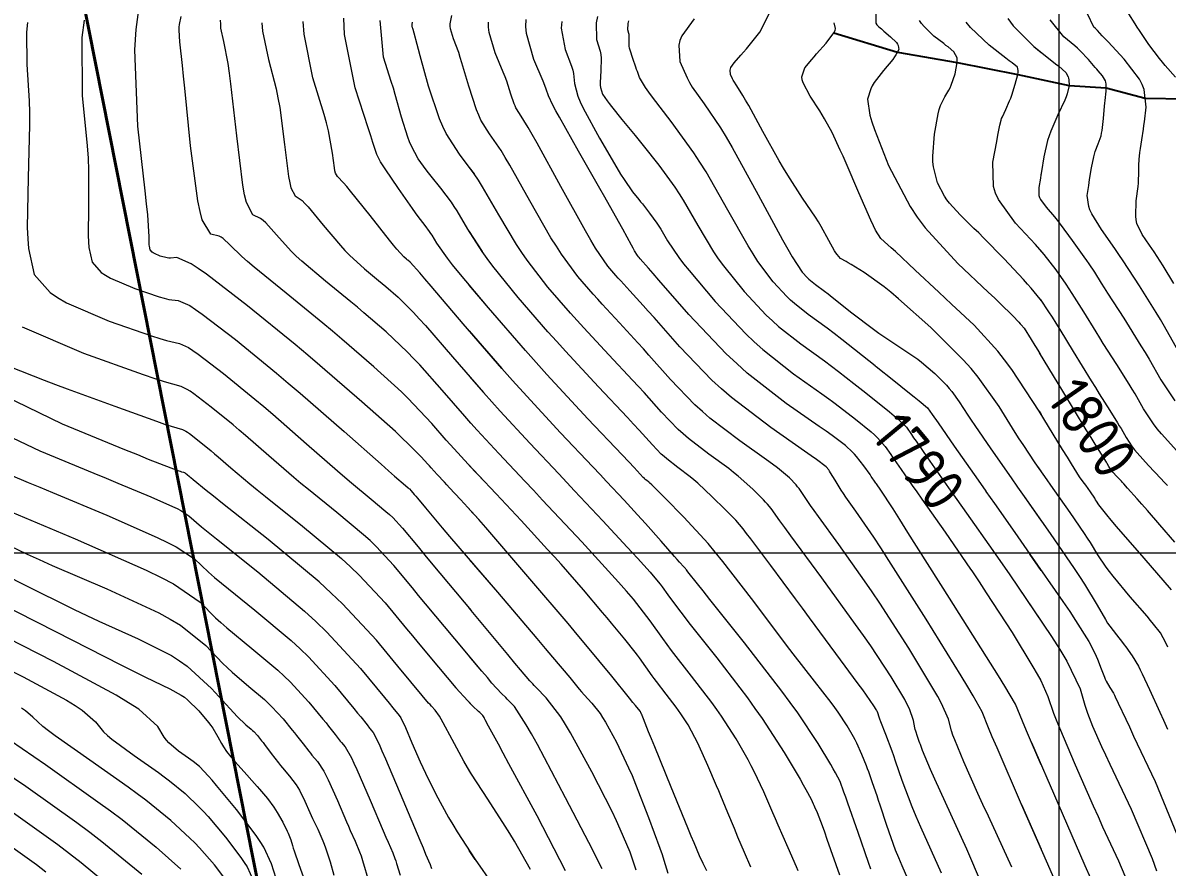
# Model space of a CAD drawing. Header units: millimetres. Extents: x 837475 to 838477, y 1189012 to 1191015.
# Drawn here: x 837785.9 to 837885.9, y 1189786.4 to 1189860.2 of the extents above; entities that cross this region are included whole.
import ezdxf

# ---------------------------------------------------------------- set-up
doc = ezdxf.new("R2010")
doc.units = ezdxf.units.MM
doc.header["$LTSCALE"] = 0.3
doc.layers.add('COORD', color=253, linetype='Continuous', lineweight=20)
doc.layers.add('CORREDORVIA', color=94, linetype='Continuous', lineweight=40)
for name, color, linetype, lineweight, true_color in [('COTAS 10', 7, 'Continuous', 9, 0x6e3e2d), ('COTAS INT', 7, 'Continuous', 5, 0x9fa19f), ('Escorrentias', 7, 'Continuous', 25, 0x00a8ad)]:
    doc.layers.add(name, color=color, linetype=linetype, lineweight=lineweight, true_color=true_color)
doc.styles.get("Standard").update_dxf_attribs({"font": 'isocp2.shx', "bigfont": '@extfont2.shx'})

msp = doc.modelspace()

# ---------------------------------------------------------------- linework, layer by layer
at = {"layer": 'COORD'}
for p, q in [((837876.51, 1189013.87), (837876.51, 1191013.87)), ((837476.51, 1189813.87), (838476.51, 1189813.87))]:
    msp.add_line(p, q, dxfattribs=at)
at = {"layer": 'CORREDORVIA'}
msp.add_lwpolyline([(838157.03, 1190996.19), (838237.17, 1190821.34), (838237, 1190602.88), (838240.03, 1190437.2), (838223.54, 1190366.27), (838184.2, 1189898.28), (837734.3, 1190149.15), (837849.08, 1189569.7), (837751.16, 1189231.38), (837593.19, 1189234.4), (837695.48, 1189679.23), (837660.57, 1189835.36), (837597.74, 1190012.46), (837490.67, 1190492.6), (837964.3, 1190234.41), (838010.16, 1190346.41), (837974.61, 1190516.88), (837969.42, 1190653.33), (837963.57, 1190795.98), (837910.68, 1191000.96)], close=True, dxfattribs=at)
at = {"layer": 'COTAS 10'}
for points in [[(837860.46, 1189861.83), (837860.48, 1189860.2), (837860.56, 1189860.06), (837860.58, 1189860.02), (837860.61, 1189859.99), (837860.72, 1189859.88), (837860.96, 1189859.69), (837861.06, 1189859.6), (837861.18, 1189859.5), (837861.74, 1189859.01), (837862.27, 1189858.49), (837862.36, 1189858.36), (837862.43, 1189858.24), (837862.49, 1189857.89), (837862.23, 1189857.43), (837862.1, 1189857.24), (837861.94, 1189857.03), (837861.13, 1189856.06), (837860.33, 1189854.99), (837860.16, 1189854.71), (837860.02, 1189854.45), (837859.73, 1189853.56), (837859.94, 1189852.16), (837860.12, 1189851.57), (837860.34, 1189850.9), (837861.58, 1189847.74), (837863.46, 1189844.15), (837864.09, 1189843.22), (837864.77, 1189842.3), (837867.63, 1189839.18), (837870.3, 1189836.68), (837870.87, 1189836.14), (837871.35, 1189835.68), (837872.46, 1189834.59), (837872.98, 1189834.04), (837873.1, 1189833.91), (837873.19, 1189833.8), (837873.44, 1189833.51), (837874.05, 1189832.54), (837874.38, 1189832), (837874.43, 1189831.91), (837874.78, 1189831.35), (837874.92, 1189831.11)], [(837853.69, 1189786.08), (837853.54, 1189786.42), (837852.8, 1189788.09), (837851.92, 1189790.07), (837851.69, 1189790.6), (837851.46, 1189791.13), (837850.66, 1189792.96), (837849.83, 1189794.76), (837849.57, 1189795.26), (837849.3, 1189795.77), (837848.25, 1189797.62), (837846.97, 1189799.59), (837846.56, 1189800.18), (837846.12, 1189800.78), (837844.35, 1189803.1), (837842.61, 1189805.32), (837842.21, 1189805.86), (837841.83, 1189806.37), (837840.73, 1189807.94), (837839.27, 1189809.82), (837838.67, 1189810.53), (837837.97, 1189811.32), (837834.75, 1189814.83), (837831.33, 1189818.48), (837830.52, 1189819.35), (837829.76, 1189820.15), (837827.5, 1189822.55), (837825.6, 1189824.61), (837825.06, 1189825.21), (837824.52, 1189825.82), (837822.55, 1189828.1), (837820.58, 1189830.31), (837820.05, 1189830.87), (837819.52, 1189831.41), (837817.64, 1189833.19), (837815.7, 1189834.87), (837815.13, 1189835.35), (837814.55, 1189835.83), (837812.33, 1189837.64), (837810.26, 1189839.38), (837809.78, 1189839.83), (837809.34, 1189840.26), (837808.06, 1189841.68), (837807.12, 1189842.74), (837806.89, 1189842.95), (837806.67, 1189843.12), (837806, 1189843.42), (837805.43, 1189844.52), (837805.27, 1189845.19), (837805.12, 1189846.02), (837804.58, 1189850.34), (837804.08, 1189854.88), (837803.95, 1189855.83), (837803.83, 1189856.67), (837803.44, 1189858.6), (837803.2, 1189859.76), (837803.18, 1189860.1), (837803.17, 1189860.46)], [(837870.91, 1189782.17), (837868.43, 1189787.96), (837866.08, 1189793.07), (837865.62, 1189794.09), (837865.24, 1189794.94), (837864.54, 1189796.59), (837864.37, 1189797.1), (837864.32, 1189797.24), (837864.27, 1189797.37), (837864.11, 1189797.8), (837863.96, 1189798.27), (837863.92, 1189798.42), (837863.89, 1189798.57), (837863.77, 1189799.22), (837863.41, 1189800.23), (837863.22, 1189800.62), (837862.99, 1189801.06), (837861.82, 1189803.02), (837860.02, 1189805.74), (837859.39, 1189806.64), (837858.7, 1189807.61), (837855.74, 1189811.69), (837853.03, 1189815.36), (837852.5, 1189816.08), (837852.07, 1189816.67), (837851.31, 1189817.74), (837850.99, 1189818.13), (837850.83, 1189818.3), (837850.64, 1189818.5), (837849.71, 1189819.43), (837848.44, 1189820.57), (837848.03, 1189820.9), (837847.6, 1189821.24), (837845.86, 1189822.51), (837844.08, 1189823.87), (837843.62, 1189824.27), (837843.18, 1189824.67), (837841.73, 1189826.17), (837840.2, 1189827.89), (837839.71, 1189828.42), (837839.2, 1189828.98), (837837.12, 1189831.2), (837834.94, 1189833.56), (837834.35, 1189834.2), (837833.78, 1189834.84), (837831.8, 1189837.12), (837829.98, 1189839.46), (837829.5, 1189840.14), (837829.04, 1189840.83), (837827.5, 1189843.42), (837826.08, 1189845.87), (837825.71, 1189846.46), (837825.34, 1189847.02), (837824.06, 1189848.73), (837822.9, 1189850.54), (837822.6, 1189851.16), (837822.31, 1189851.83), (837821.36, 1189854.69), (837820.63, 1189857.34), (837820.48, 1189857.89), (837820.35, 1189858.34), (837820.09, 1189859.31), (837820, 1189859.65), (837819.98, 1189859.73), (837819.96, 1189859.79), (837819.93, 1189859.92), (837819.92, 1189860.01), (837819.92, 1189860.05), (837819.92, 1189860.09), (837819.95, 1189860.28)], [(837836.12, 1189860.79), (837836, 1189860.21), (837836.04, 1189858.75), (837836.36, 1189857.74), (837836.41, 1189857.44), (837836.44, 1189857.14), (837836.42, 1189856.02), (837836.36, 1189855), (837836.37, 1189854.76), (837836.4, 1189854.56), (837836.57, 1189853.99), (837836.97, 1189853.39), (837837.15, 1189853.16), (837837.34, 1189852.91), (837838.26, 1189851.78), (837839.41, 1189850.37), (837839.76, 1189849.94), (837840.11, 1189849.5), (837841.48, 1189847.77), (837842.89, 1189845.84), (837843.26, 1189845.28), (837843.63, 1189844.7), (837844.9, 1189842.49), (837846.27, 1189840.21), (837846.69, 1189839.58), (837847.14, 1189838.96), (837848.95, 1189836.72), (837850.89, 1189834.66), (837851.43, 1189834.15), (837851.96, 1189833.66), (837853.91, 1189832.14), (837855.97, 1189830.66), (837856.58, 1189830.21), (837857.2, 1189829.73), (837858.55, 1189828.69), (837859.6, 1189827.87), (837861.66, 1189826.2), (837862.08, 1189825.85), (837862.43, 1189825.55), (837863.14, 1189824.85), (837863.59, 1189824.21), (837863.77, 1189823.94), (837863.99, 1189823.63), (837865, 1189822.18), (837866.83, 1189819.57), (837867.56, 1189818.53), (837868.39, 1189817.35), (837870.69, 1189814.07), (837872.18, 1189811.94), (837875.82, 1189806.57), (837876.55, 1189805.42), (837877.16, 1189804.41), (837878.33, 1189801.97), (837878.74, 1189800.55), (837878.85, 1189800.19), (837878.97, 1189799.85), (837879.42, 1189798.71), (837880.21, 1189796.95), (837880.55, 1189796.22), (837880.94, 1189795.38), (837882.79, 1189791.46), (837884.63, 1189787.15), (837885.02, 1189786.06)], [(837886.54, 1189837.43), (837885.6, 1189838.98), (837884.8, 1189840.2), (837884.59, 1189840.5), (837884.4, 1189840.79), (837883.75, 1189841.72), (837883.3, 1189842.68), (837883.24, 1189842.99), (837883.19, 1189843.31), (837883.24, 1189844.65), (837883.4, 1189845.91), (837883.43, 1189846.19), (837883.45, 1189846.43), (837883.47, 1189847.06), (837883.46, 1189847.51), (837883.46, 1189847.64), (837883.47, 1189847.77), (837883.5, 1189848.28), (837883.56, 1189848.87), (837883.58, 1189849.05), (837883.6, 1189849.24), (837883.72, 1189850), (837883.86, 1189850.93), (837883.9, 1189851.23), (837883.95, 1189851.55), (837884.12, 1189852.86), (837883.93, 1189854.38), (837883.75, 1189854.83), (837883.51, 1189855.29), (837882.17, 1189857.05), (837880.77, 1189858.55), (837880.5, 1189858.84), (837880.27, 1189859.09), (837879.85, 1189859.54), (837879.74, 1189859.66), (837879.71, 1189859.69), (837879.67, 1189859.73), (837879.53, 1189859.85), (837878.98, 1189861)], [(837824.92, 1189847.58), (837825.34, 1189847.02)], [(837836.54, 1189786.25), (837836.17, 1189786.98), (837835.71, 1189787.87), (837833.33, 1189792.45), (837830.87, 1189797.11), (837830.35, 1189798.06), (837829.9, 1189798.84), (837828.87, 1189800.43), (837828.35, 1189800.96), (837828.22, 1189801.09), (837828.1, 1189801.21), (837827.72, 1189801.57), (837826.9, 1189802.49), (837826.5, 1189802.96), (837826.02, 1189803.53), (837823.65, 1189806.35), (837821.1, 1189809.42), (837820.49, 1189810.14), (837819.94, 1189810.81), (837818.32, 1189812.76), (837816.76, 1189814.44), (837816.24, 1189814.94), (837815.68, 1189815.45), (837813.34, 1189817.4), (837810.86, 1189819.4), (837810.2, 1189819.94), (837809.57, 1189820.47), (837807.38, 1189822.36), (837805.34, 1189824.14), (837804.8, 1189824.6), (837804.26, 1189825.06), (837802.36, 1189826.6), (837800.83, 1189827.78), (837800.52, 1189828), (837800.26, 1189828.17), (837799.72, 1189828.42), (837798.28, 1189828.82), (837797.45, 1189829.1), (837796.43, 1189829.45), (837791.2, 1189831.31), (837785.84, 1189833.61)], [(837886.61, 1189814.82), (837885.29, 1189816.33), (837884.21, 1189817.58), (837883.72, 1189818.14), (837883.31, 1189818.6), (837882.48, 1189819.54), (837882.14, 1189819.92), (837882.04, 1189820.02), (837881.94, 1189820.13), (837881.55, 1189820.54), (837881.19, 1189820.94), (837881.11, 1189821.04), (837881.04, 1189821.13), (837880.85, 1189821.42), (837880.69, 1189821.7), (837880.63, 1189821.79), (837880.58, 1189821.89), (837880.34, 1189822.26), (837879.64, 1189823.39), (837879.29, 1189823.96), (837878.87, 1189824.64), (837876.81, 1189828.01), (837874.78, 1189831.35)], [(837824.92, 1189825.36), (837825.06, 1189825.21)], [(837784.35, 1189817.67), (837790.44, 1189815.11), (837796.67, 1189812.35), (837797.96, 1189811.72), (837799.05, 1189811.15), (837801.38, 1189809.56), (837802.73, 1189808.2), (837803.2, 1189807.78), (837803.71, 1189807.33), (837805.91, 1189805.52), (837808.18, 1189803.62), (837808.73, 1189803.1), (837809.26, 1189802.6), (837810.9, 1189800.82), (837812.12, 1189799.32), (837812.39, 1189799), (837812.62, 1189798.71), (837813.19, 1189797.99), (837813.54, 1189797.53), (837813.63, 1189797.41), (837813.73, 1189797.3), (837814.07, 1189796.9), (837814.61, 1189795.95), (837814.83, 1189795.49), (837815.08, 1189794.94), (837816.25, 1189792.24), (837817.38, 1189789.56), (837817.61, 1189789.01), (837817.81, 1189788.56), (837818.22, 1189787.64), (837818.42, 1189787.13), (837818.49, 1189786.93), (837818.56, 1189786.71), (837818.87, 1189785.69)], [(837872.18, 1189811.94), (837874.92, 1189807.9)], [(837781.28, 1189805.37), (837785.91, 1189803.02), (837789.7, 1189800.98), (837790.45, 1189800.53), (837791.07, 1189800.13), (837792.22, 1189799.1), (837792.93, 1189798.21), (837793.27, 1189797.91), (837793.67, 1189797.57), (837795.62, 1189796.14), (837797.73, 1189794.66), (837798.23, 1189794.29), (837798.69, 1189793.94), (837800.07, 1189792.82), (837801.3, 1189791.64), (837801.68, 1189791.24), (837802.07, 1189790.81), (837803.6, 1189789.01), (837804.95, 1189787.22), (837805.23, 1189786.8), (837805.48, 1189786.41), (837806.01, 1189785.26)], [(837826.02, 1189803.53), (837824.92, 1189804.83)], [(837784.01, 1189788.81), (837787.07, 1189786.62), (837787.88, 1189785.99)]]:
    msp.add_lwpolyline(points, dxfattribs=at)
at = {"layer": 'COTAS INT'}
for points in [[(837845.69, 1189786.08), (837845.51, 1189786.42), (837845.37, 1189786.72), (837845.05, 1189787.39), (837844.58, 1189788.52), (837844.33, 1189789.11), (837844.04, 1189789.82), (837842.58, 1189793.37), (837841.13, 1189796.92), (837840.84, 1189797.62), (837840.6, 1189798.21), (837840.14, 1189799.35), (837840.03, 1189799.66), (837840, 1189799.73), (837839.98, 1189799.78), (837839.93, 1189799.91), (837839.89, 1189799.97), (837839.88, 1189799.98), (837839.88, 1189799.99), (837839.85, 1189800.02), (837839.46, 1189800.51), (837839.22, 1189800.8), (837838.92, 1189801.17), (837837.37, 1189803.09), (837835.1, 1189805.84), (837834.35, 1189806.73), (837833.55, 1189807.68), (837830.22, 1189811.6), (837827.05, 1189815.28), (837826.35, 1189816.08), (837825.74, 1189816.79), (837824.16, 1189818.54), (837823.2, 1189819.57), (837822.96, 1189819.82), (837822.75, 1189820.04), (837822.11, 1189820.72), (837821.58, 1189821.3), (837821.43, 1189821.47), (837821.28, 1189821.64), (837820.72, 1189822.28), (837819.58, 1189823.42), (837819.06, 1189823.91), (837818.46, 1189824.47), (837815.53, 1189827.09), (837811.86, 1189830.26), (837810.79, 1189831.17), (837809.7, 1189832.08), (837805.53, 1189835.47), (837801.95, 1189838.23), (837801.22, 1189838.74), (837800.6, 1189839.14), (837799.34, 1189839.71), (837798.8, 1189839.64), (837798.65, 1189839.65), (837798.49, 1189839.67), (837797.9, 1189839.82), (837797.39, 1189840.04), (837797.28, 1189840.1), (837797.19, 1189840.16), (837797, 1189840.37), (837796.94, 1189840.68), (837796.93, 1189840.8), (837796.92, 1189840.93), (837796.93, 1189841.52), (837796.8, 1189843.43), (837796.7, 1189844.38), (837796.58, 1189845.52), (837795.94, 1189851.2), (837795.68, 1189857.87), (837795.8, 1189859.64), (837796.01, 1189861.38)], [(837874.92, 1189821.01), (837874.41, 1189821.75), (837873.34, 1189823.34), (837873.01, 1189823.85), (837872.66, 1189824.4), (837871.25, 1189826.67), (837869.41, 1189829.24), (837868.79, 1189829.98), (837868.11, 1189830.74), (837865.27, 1189833.58), (837862.45, 1189836.1), (837861.79, 1189836.66), (837861.19, 1189837.15), (837859.46, 1189838.39), (837858.31, 1189839.08), (837858.06, 1189839.23), (837857.86, 1189839.35), (837857.39, 1189839.62), (837857.08, 1189839.95), (837856.98, 1189840.1), (837856.86, 1189840.28), (837856.37, 1189841.19), (837855.69, 1189842.42), (837855.45, 1189842.81), (837855.19, 1189843.22), (837854.06, 1189844.9), (837852.76, 1189846.9), (837852.39, 1189847.52), (837852.01, 1189848.16), (837850.58, 1189850.72), (837849.35, 1189852.99), (837849.08, 1189853.46), (837848.85, 1189853.86), (837848.32, 1189854.71), (837848.04, 1189855.11), (837847.98, 1189855.21), (837847.92, 1189855.32), (837847.75, 1189855.71), (837847.72, 1189856.09), (837847.75, 1189856.2), (837847.79, 1189856.31), (837848.08, 1189856.72), (837848.67, 1189857.38), (837848.89, 1189857.65), (837849.15, 1189857.96), (837850.31, 1189859.4), (837851.42, 1189861.59)], [(837786.3, 1189860.25), (837786.2, 1189859.41), (837786.22, 1189856.57), (837786.43, 1189853.41), (837786.45, 1189852.38), (837786.45, 1189851.27), (837786.33, 1189846.68), (837786.27, 1189842.31), (837786.31, 1189841.34), (837786.38, 1189840.48), (837786.86, 1189838.22), (837788.26, 1189836.64), (837788.92, 1189836.2), (837789.69, 1189835.75), (837793.44, 1189834.14), (837797.12, 1189832.85), (837797.85, 1189832.62), (837798.45, 1189832.43), (837799.59, 1189832.18), (837800.37, 1189831.83), (837800.75, 1189831.58), (837801.2, 1189831.26), (837803.42, 1189829.56), (837806.16, 1189827.32), (837806.94, 1189826.66), (837807.74, 1189825.99), (837810.69, 1189823.42), (837813.39, 1189821.05), (837814.03, 1189820.5), (837814.62, 1189820), (837816.35, 1189818.57), (837817.63, 1189817.5), (837817.94, 1189817.22), (837818.22, 1189816.95), (837819.08, 1189816.03), (837820.44, 1189814.39), (837821.04, 1189813.67), (837821.74, 1189812.83), (837825.08, 1189808.82)], [(837791.23, 1189860.45), (837791.05, 1189858.95), (837791.08, 1189853.88), (837791.51, 1189849.47), (837791.58, 1189848.38), (837791.62, 1189847.35), (837791.63, 1189844.1), (837791.59, 1189841.62), (837791.62, 1189841.07), (837791.66, 1189840.58), (837791.93, 1189839.3), (837792.73, 1189838.4), (837793.1, 1189838.15), (837793.54, 1189837.9), (837795.67, 1189836.98), (837797.81, 1189836.26), (837798.25, 1189836.13), (837798.63, 1189836.04), (837799.47, 1189835.95), (837800.49, 1189835.49), (837800.98, 1189835.16), (837801.57, 1189834.74), (837804.47, 1189832.52), (837808.06, 1189829.58), (837809.09, 1189828.72), (837810.13, 1189827.84), (837813.99, 1189824.47), (837817.22, 1189821.62), (837817.85, 1189821.05), (837818.38, 1189820.59), (837819.35, 1189819.75), (837819.58, 1189819.56), (837819.64, 1189819.51), (837819.69, 1189819.46), (837819.84, 1189819.3), (837820.1, 1189818.97), (837820.23, 1189818.82), (837820.38, 1189818.65), (837821.08, 1189817.8), (837822.56, 1189816.05), (837823.19, 1189815.31), (837823.92, 1189814.45), (837827.37, 1189810.42), (837830.82, 1189806.38), (837831.55, 1189805.52), (837832.19, 1189804.76), (837833.7, 1189802.96), (837834.53, 1189801.96), (837834.74, 1189801.71), (837834.95, 1189801.47), (837835.64, 1189800.73), (837836.36, 1189799.81), (837836.58, 1189799.46), (837836.82, 1189799.07), (837837.78, 1189797.32), (837838.85, 1189795.08), (837839.15, 1189794.39), (837839.46, 1189793.65), (837840.6, 1189790.72), (837841.57, 1189788.05), (837841.77, 1189787.48), (837841.94, 1189786.99), (837842.29, 1189785.85)], [(837849.54, 1189786.38), (837848.98, 1189787.66), (837848.41, 1189789.01), (837848.26, 1189789.39), (837848.1, 1189789.76), (837847.53, 1189791.13), (837846.92, 1189792.61), (837846.73, 1189793.05), (837846.54, 1189793.5), (837845.78, 1189795.28), (837845.03, 1189796.96), (837844.84, 1189797.36), (837844.65, 1189797.73), (837844.05, 1189798.83), (837843.42, 1189799.8), (837843.22, 1189800.09), (837843.01, 1189800.39), (837842.13, 1189801.52), (837841.28, 1189802.61), (837841.08, 1189802.88), (837840.9, 1189803.13), (837840.36, 1189803.9), (837839.81, 1189804.68), (837839.62, 1189804.93), (837839.41, 1189805.2), (837838.53, 1189806.32), (837837.36, 1189807.73), (837836.98, 1189808.19), (837836.58, 1189808.67), (837834.9, 1189810.64), (837832.95, 1189812.87), (837832.37, 1189813.52), (837831.77, 1189814.18), (837829.45, 1189816.69), (837827.26, 1189819.02), (837826.74, 1189819.58), (837826.26, 1189820.1), (837824.81, 1189821.63), (837823.59, 1189822.96), (837823.24, 1189823.34), (837822.9, 1189823.73), (837821.63, 1189825.19), (837820.08, 1189826.86), (837819.55, 1189827.39), (837818.99, 1189827.94), (837816.58, 1189830.14), (837813.78, 1189832.57), (837812.95, 1189833.26), (837812.11, 1189833.97), (837808.89, 1189836.58), (837806.1, 1189838.86), (837805.52, 1189839.35), (837805.03, 1189839.78), (837803.97, 1189840.82), (837803.41, 1189841.36), (837803.23, 1189841.47), (837803.05, 1189841.56), (837802.32, 1189841.75), (837801.56, 1189842.98), (837801.37, 1189843.73), (837801.18, 1189844.66), (837800.55, 1189849.48), (837800.05, 1189854.52), (837799.94, 1189855.57), (837799.84, 1189856.49), (837799.62, 1189858.56), (837799.56, 1189859.59), (837799.56, 1189859.84), (837799.58, 1189860.07), (837799.73, 1189860.79)], [(837806.79, 1189860.22), (837806.83, 1189859.49), (837807.35, 1189857.01), (837808.03, 1189854.44), (837808.19, 1189853.65), (837808.34, 1189852.83), (837808.77, 1189849.58), (837809.12, 1189846.78), (837809.22, 1189846.24), (837809.32, 1189845.8), (837809.69, 1189845.1), (837810.3, 1189844.68), (837810.55, 1189844.43), (837810.83, 1189844.12), (837812.15, 1189842.52), (837813.65, 1189840.74), (837814.04, 1189840.3), (837814.43, 1189839.9), (837815.76, 1189838.7), (837816.99, 1189837.7), (837817.31, 1189837.43), (837817.62, 1189837.16), (837818.7, 1189836.24), (837820.05, 1189834.88), (837820.54, 1189834.35), (837821.08, 1189833.75), (837823.46, 1189831), (837826.15, 1189827.9), (837826.88, 1189827.08), (837827.61, 1189826.27), (837830.2, 1189823.46), (837832.74, 1189820.77), (837833.44, 1189820.03), (837834.13, 1189819.29), (837836.6, 1189816.66), (837838.73, 1189814.38), (837839.2, 1189813.87), (837839.62, 1189813.41), (837840.73, 1189812.18), (837841.44, 1189811.34), (837841.61, 1189811.12), (837841.77, 1189810.91), (837842.27, 1189810.21), (837843.2, 1189808.96), (837843.62, 1189808.41), (837844.12, 1189807.76), (837846.56, 1189804.68), (837849.24, 1189801.18), (837849.89, 1189800.27), (837850.52, 1189799.39), (837852.45, 1189796.41), (837853.84, 1189794.07), (837854.12, 1189793.59), (837854.36, 1189793.19), (837854.82, 1189792.33), (837855, 1189791.92), (837855.05, 1189791.8), (837855.11, 1189791.67), (837855.33, 1189791.17), (837855.77, 1189790.02), (837855.97, 1189789.47), (837856.19, 1189788.83), (837857.29, 1189785.72)], [(837860.02, 1189786.21), (837859.82, 1189786.78), (837858.91, 1189789.42), (837858.03, 1189791.97), (837857.84, 1189792.5), (837857.68, 1189792.94), (837857.34, 1189793.88), (837856.94, 1189794.65), (837856.75, 1189794.98), (837856.53, 1189795.37), (837855.43, 1189797.21), (837853.65, 1189799.89), (837852.98, 1189800.8), (837852.25, 1189801.79), (837848.98, 1189805.99), (837845.95, 1189809.8), (837845.36, 1189810.54), (837844.88, 1189811.15), (837844.04, 1189812.22), (837843.9, 1189812.4), (837843.86, 1189812.44), (837843.82, 1189812.49), (837843.68, 1189812.64), (837843.29, 1189813.07), (837843.09, 1189813.29), (837842.86, 1189813.56), (837841.69, 1189814.89), (837840.33, 1189816.43), (837839.97, 1189816.82), (837839.63, 1189817.2), (837838.45, 1189818.48), (837836.92, 1189820.11), (837836.35, 1189820.71), (837835.72, 1189821.39), (837832.89, 1189824.38), (837829.62, 1189827.93), (837828.7, 1189828.95), (837827.77, 1189829.99), (837824.38, 1189833.91), (837821.58, 1189837.19), (837821.03, 1189837.83), (837820.58, 1189838.35), (837819.75, 1189839.28), (837819.55, 1189839.46), (837819.49, 1189839.51), (837819.43, 1189839.56), (837819.19, 1189839.75), (837818.59, 1189840.43), (837818.3, 1189840.78), (837817.95, 1189841.21), (837816.24, 1189843.38), (837814.54, 1189845.5), (837814.21, 1189845.91), (837813.92, 1189846.24), (837813.38, 1189846.77), (837813.21, 1189847.09), (837813.17, 1189847.29), (837813.12, 1189847.54), (837812.96, 1189848.81), (837812.6, 1189850.78), (837812.43, 1189851.47), (837812.23, 1189852.22), (837811.25, 1189855.41), (837810.47, 1189859.22), (837810.39, 1189860.34)], [(837863.97, 1189783.75), (837862.76, 1189786.49), (837862.47, 1189787.19), (837862.2, 1189787.86), (837861.42, 1189790.03), (837860.84, 1189791.81), (837860.7, 1189792.23), (837860.57, 1189792.62), (837860.19, 1189793.76), (837859.85, 1189794.71), (837859.75, 1189794.98), (837859.64, 1189795.25), (837859.25, 1189796.24), (837858.8, 1189797.24), (837858.66, 1189797.51), (837858.52, 1189797.78), (837857.97, 1189798.76), (837857.18, 1189799.95), (837856.88, 1189800.36), (837856.55, 1189800.8), (837855.1, 1189802.66), (837853.25, 1189805.04), (837852.67, 1189805.8), (837852.06, 1189806.6), (837849.6, 1189809.87), (837847.08, 1189813.13), (837846.43, 1189813.93), (837845.8, 1189814.68), (837843.67, 1189817), (837842.02, 1189818.67), (837841.69, 1189819), (837841.42, 1189819.28), (837840.87, 1189819.83), (837840.69, 1189820), (837840.64, 1189820.04), (837840.6, 1189820.07), (837840.45, 1189820.19), (837840.31, 1189820.29), (837840.28, 1189820.32), (837840.24, 1189820.36), (837840.13, 1189820.47), (837839.33, 1189821.33), (837838.86, 1189821.83), (837838.28, 1189822.44), (837835.29, 1189825.6), (837831.71, 1189829.46), (837830.76, 1189830.52), (837829.83, 1189831.56), (837826.59, 1189835.29), (837823.99, 1189838.4), (837823.46, 1189839.06), (837823.01, 1189839.63), (837822.07, 1189840.95), (837821.67, 1189841.64), (837821.56, 1189841.81), (837821.45, 1189841.97), (837821.05, 1189842.5), (837820.46, 1189843.28), (837820.22, 1189843.61), (837819.95, 1189843.98), (837818.73, 1189845.73), (837817.57, 1189847.44), (837817.34, 1189847.79), (837817.16, 1189848.08), (837816.82, 1189848.71), (837816.48, 1189849.77), (837816.3, 1189850.34), (837816.08, 1189851.03), (837814.93, 1189854.53), (837814.02, 1189859.21), (837813.94, 1189860.64)], [(837866.2, 1189785.85), (837864.39, 1189789.88), (837863.99, 1189790.81), (837863.64, 1189791.65), (837862.77, 1189793.97), (837862.2, 1189795.67), (837862.04, 1189796.11), (837861.89, 1189796.54), (837861.34, 1189797.98), (837860.9, 1189799.1), (837860.82, 1189799.32), (837860.75, 1189799.51), (837860.63, 1189799.87), (837860.57, 1189800.04), (837860.54, 1189800.1), (837860.5, 1189800.18), (837860.3, 1189800.5), (837859.65, 1189801.43), (837859.32, 1189801.89), (837858.93, 1189802.42), (837856.98, 1189805.07), (837854.67, 1189808.19), (837854.05, 1189809.03), (837853.43, 1189809.86), (837851.28, 1189812.76), (837849.53, 1189815.09), (837849.17, 1189815.56), (837848.87, 1189815.96), (837848.23, 1189816.74), (837847.74, 1189817.23), (837847.53, 1189817.44), (837847.29, 1189817.67), (837846.16, 1189818.78), (837844.89, 1189819.97), (837844.56, 1189820.26), (837844.23, 1189820.53), (837843.16, 1189821.35), (837842.2, 1189822.08), (837841.95, 1189822.3), (837841.71, 1189822.51), (837840.93, 1189823.32), (837839.76, 1189824.61), (837839.28, 1189825.12), (837838.74, 1189825.71), (837836.21, 1189828.4), (837833.33, 1189831.51), (837832.56, 1189832.36), (837831.8, 1189833.2), (837829.19, 1189836.21), (837826.98, 1189838.93), (837826.48, 1189839.6), (837826.03, 1189840.23), (837824.79, 1189842.19), (837823.86, 1189843.78), (837823.6, 1189844.17), (837823.35, 1189844.55), (837822.43, 1189845.77), (837821.57, 1189846.82), (837821.35, 1189847.1), (837821.14, 1189847.38), (837820.46, 1189848.33), (837819.85, 1189849.44), (837819.69, 1189849.82), (837819.53, 1189850.23), (837819, 1189851.97), (837818.44, 1189853.96), (837818.28, 1189854.52), (837818.1, 1189855.1), (837817.43, 1189857.22), (837817.12, 1189860.44)], [(837872.35, 1189786.38), (837870.31, 1189790.84), (837869.83, 1189791.88), (837869.4, 1189792.84), (837868.17, 1189795.59), (837867.38, 1189797.51), (837867.21, 1189797.94), (837867.08, 1189798.32), (837866.81, 1189799.32), (837866.22, 1189800.7), (837865.88, 1189801.32), (837865.46, 1189802.05), (837863.34, 1189805.54), (837860.81, 1189809.47), (837860.14, 1189810.47), (837859.49, 1189811.43), (837857.23, 1189814.6), (837855.44, 1189817.06), (837855.07, 1189817.57), (837854.76, 1189818), (837854.1, 1189818.98), (837853.75, 1189819.5), (837853.63, 1189819.66), (837853.49, 1189819.81), (837852.92, 1189820.42), (837851.86, 1189821.3), (837851.42, 1189821.63), (837850.92, 1189822.01), (837848.57, 1189823.67), (837845.96, 1189825.66), (837845.3, 1189826.24), (837844.65, 1189826.82), (837842.52, 1189829.02), (837840.63, 1189831.17), (837840.14, 1189831.72), (837839.66, 1189832.25), (837838.04, 1189834), (837836.55, 1189835.61), (837836.15, 1189836.05), (837835.76, 1189836.48), (837834.41, 1189838.04), (837832.97, 1189839.99), (837832.53, 1189840.68), (837832.06, 1189841.43), (837830.21, 1189844.66), (837828.46, 1189847.78), (837828.06, 1189848.45), (837827.7, 1189849.05), (837826.69, 1189850.51), (837825.94, 1189851.71), (837825.74, 1189852.14), (837825.54, 1189852.61), (837824.87, 1189854.67), (837824.28, 1189856.72), (837824.13, 1189857.19), (837823.99, 1189857.62), (837823.54, 1189858.82), (837823.27, 1189859.7), (837823.25, 1189859.92), (837823.24, 1189860.14), (837823.4, 1189860.86)], [(837876, 1189785.52), (837875.5, 1189786.65), (837873.21, 1189791.86), (837871.07, 1189796.82), (837870.65, 1189797.78), (837870.32, 1189798.58), (837869.77, 1189799.98), (837868.99, 1189801.38), (837868.52, 1189802.17), (837867.93, 1189803.13), (837864.86, 1189808.06), (837861.6, 1189813.2), (837860.9, 1189814.3), (837860.28, 1189815.25), (837858.73, 1189817.52), (837857.84, 1189818.75), (837857.64, 1189819.05), (837857.45, 1189819.34), (837856.9, 1189820.22), (837856.51, 1189820.87), (837856.43, 1189821.01), (837856.35, 1189821.12), (837856.13, 1189821.4), (837855.29, 1189822.03), (837854.81, 1189822.36), (837854.24, 1189822.77), (837851.28, 1189824.83), (837847.85, 1189827.45), (837846.97, 1189828.21), (837846.12, 1189828.98), (837843.32, 1189831.88), (837841.07, 1189834.45), (837840.57, 1189835.01), (837840.12, 1189835.51), (837838.95, 1189836.8), (837838.16, 1189837.66), (837837.94, 1189837.89), (837837.74, 1189838.12), (837837.02, 1189838.95), (837835.96, 1189840.52), (837835.55, 1189841.21), (837835.07, 1189842.02), (837832.92, 1189845.9), (837830.84, 1189849.69), (837830.41, 1189850.45), (837830.06, 1189851.07), (837829.31, 1189852.28), (837829, 1189852.78), (837828.92, 1189852.95), (837828.84, 1189853.15), (837828.56, 1189853.99), (837828.19, 1189855.13), (837828.05, 1189855.5), (837827.89, 1189855.91), (837827.19, 1189857.6), (837826.65, 1189859.38), (837826.6, 1189859.84), (837826.59, 1189860.28)], [(837874.92, 1189795.34), (837874.08, 1189797.28), (837873.64, 1189798.32), (837873.28, 1189799.16), (837872.67, 1189800.64), (837871.75, 1189802.22), (837871.19, 1189803.12), (837870.5, 1189804.23), (837866.92, 1189809.92), (837863.28, 1189815.65), (837862.56, 1189816.78), (837861.97, 1189817.71), (837860.85, 1189819.44), (837860.58, 1189819.81), (837860.53, 1189819.9), (837860.48, 1189819.97), (837860.35, 1189820.15), (837860.16, 1189820.43), (837860.06, 1189820.56), (837859.96, 1189820.71), (837859.42, 1189821.47), (837858.79, 1189822.3), (837858.61, 1189822.5), (837858.44, 1189822.69), (837857.81, 1189823.26), (837856.64, 1189824.13), (837856.12, 1189824.5), (837855.51, 1189824.92), (837852.63, 1189826.94), (837849.23, 1189829.59), (837848.3, 1189830.42), (837847.38, 1189831.28), (837844.12, 1189834.73), (837841.5, 1189837.73), (837841, 1189838.31), (837840.58, 1189838.78), (837839.87, 1189839.59), (837839.77, 1189839.7), (837839.74, 1189839.73), (837839.71, 1189839.76), (837839.62, 1189839.87), (837839.37, 1189840.28), (837839.24, 1189840.51), (837839.09, 1189840.79), (837838.33, 1189842.18), (837837.17, 1189844.26), (837836.77, 1189844.97), (837836.34, 1189845.74), (837834.48, 1189849), (837832.8, 1189851.96), (837832.48, 1189852.54), (837832.23, 1189853.01), (837831.83, 1189853.85), (837831.65, 1189854.43), (837831.52, 1189854.74), (837831.37, 1189855.12), (837830.56, 1189857.02), (837829.92, 1189859.3), (837829.87, 1189859.91), (837829.89, 1189860.52)], [(837833, 1189860.35), (837832.96, 1189859.76), (837833.3, 1189857.89), (837833.86, 1189856.43), (837833.96, 1189856.09), (837834.04, 1189855.79), (837834.12, 1189854.93), (837834.41, 1189853.8), (837834.62, 1189853.31), (837834.88, 1189852.76), (837836.3, 1189850.14), (837837.82, 1189847.54), (837838.15, 1189846.99), (837838.45, 1189846.52), (837839.2, 1189845.43), (837839.73, 1189844.78), (837839.89, 1189844.58), (837840.05, 1189844.38), (837840.68, 1189843.58), (837841.33, 1189842.69), (837841.5, 1189842.43), (837841.67, 1189842.17), (837842.26, 1189841.15), (837843.24, 1189839.7), (837843.66, 1189839.15), (837844.14, 1189838.55), (837846.41, 1189835.86), (837849.09, 1189833.02), (837849.83, 1189832.32), (837850.58, 1189831.65), (837853.27, 1189829.54), (837855.74, 1189827.79), (837856.35, 1189827.35), (837856.67, 1189827.12), (837856.92, 1189826.93), (837858.7, 1189825.57), (837860.05, 1189824.45), (837860.34, 1189824.18), (837860.61, 1189823.92), (837861.28, 1189823.16), (837861.77, 1189822.46), (837861.92, 1189822.25), (837862.07, 1189822.03), (837862.68, 1189821.17), (837863.65, 1189819.77), (837864.04, 1189819.21), (837864.48, 1189818.58), (837866.52, 1189815.69), (837868.74, 1189812.45), (837868.86, 1189812.29), (837869.5, 1189811.34), (837870.13, 1189810.38), (837872.38, 1189806.9), (837874.21, 1189803.91), (837874.58, 1189803.26), (837874.89, 1189802.7), (837874.92, 1189802.61)], [(837860.42, 1189830.24), (837857.49, 1189832.54), (837856.81, 1189833.06), (837856.2, 1189833.52), (837854.56, 1189834.73), (837853.35, 1189835.68), (837853.02, 1189835.98), (837852.69, 1189836.29), (837851.48, 1189837.56), (837850.15, 1189839.36), (837849.73, 1189840.01), (837849.29, 1189840.73), (837847.54, 1189843.84), (837845.63, 1189847.18), (837845.09, 1189848.03), (837844.55, 1189848.86), (837842.57, 1189851.59), (837840.94, 1189853.72), (837840.61, 1189854.17), (837840.34, 1189854.56), (837839.81, 1189855.44), (837839.62, 1189855.98), (837839.55, 1189856.15), (837839.49, 1189856.34), (837839.21, 1189857.09), (837838.98, 1189857.83), (837838.94, 1189858.01), (837838.91, 1189858.17), (837838.89, 1189858.68), (837838.9, 1189859.09), (837838.89, 1189859.19), (837838.88, 1189859.29), (837838.78, 1189859.62), (837838.81, 1189860.16), (837838.87, 1189860.4)], [(837844.58, 1189860.58), (837843.49, 1189859.08), (837843.33, 1189858.67), (837843.23, 1189858.27), (837843.34, 1189856.83), (837843.96, 1189855.41), (837844.18, 1189855.01), (837844.42, 1189854.61), (837845.45, 1189853.15), (837846.87, 1189851.04), (837847.37, 1189850.22), (837847.9, 1189849.31), (837850.18, 1189845.18), (837852.32, 1189841.24), (837852.77, 1189840.44), (837853.16, 1189839.77), (837854.03, 1189838.41), (837854.48, 1189837.93), (837854.61, 1189837.81), (837854.74, 1189837.69), (837855.2, 1189837.33), (837855.97, 1189836.76), (837856.29, 1189836.51), (837856.66, 1189836.22), (837858.38, 1189834.87), (837860.25, 1189833.43), (837860.72, 1189833.09), (837861.16, 1189832.78), (837862.56, 1189831.86), (837863.79, 1189831.04), (837864.13, 1189830.8), (837864.46, 1189830.54), (837865.62, 1189829.55), (837866.64, 1189828.53), (837866.88, 1189828.25), (837867.1, 1189827.99), (837867.76, 1189827.07), (837868.52, 1189825.9), (837868.8, 1189825.47), (837869.12, 1189825.01), (837870.53, 1189822.97), (837872.31, 1189820.42), (837872.85, 1189819.63), (837873.43, 1189818.81), (837875.7, 1189815.57), (837877.82, 1189812.5), (837878.29, 1189811.79), (837878.71, 1189811.14), (837879.82, 1189809.3), (837880.55, 1189808.03), (837880.74, 1189807.73), (837880.92, 1189807.46), (837881.5, 1189806.69), (837882.04, 1189806.04), (837882.18, 1189805.84), (837882.33, 1189805.65), (837882.87, 1189804.88), (837883.43, 1189803.95), (837883.59, 1189803.64), (837883.76, 1189803.3), (837884.4, 1189801.93), (837885.29, 1189799.95), (837885.62, 1189799.23), (837885.98, 1189798.44)], [(837886.31, 1189810.63), (837883.92, 1189813.4), (837881.52, 1189816.18), (837881.05, 1189816.74), (837880.66, 1189817.2), (837879.97, 1189818.07), (837879.77, 1189818.4), (837879.69, 1189818.52), (837879.61, 1189818.65), (837879.23, 1189819.2), (837878.82, 1189819.79), (837878.71, 1189819.93), (837878.61, 1189820.07), (837878.29, 1189820.53), (837877.57, 1189821.67), (837877.22, 1189822.24), (837876.8, 1189822.91), (837874.74, 1189826.27), (837872.36, 1189829.9), (837871.73, 1189830.74), (837871.13, 1189831.52), (837869.07, 1189833.77), (837867.09, 1189835.61), (837866.53, 1189836.14), (837865.97, 1189836.66), (837863.91, 1189838.6), (837862.18, 1189840.22), (837861.82, 1189840.55), (837861.53, 1189840.82), (837860.91, 1189841.36), (837860.45, 1189842.09), (837860.26, 1189842.48), (837860.04, 1189842.96), (837858.99, 1189845.36), (837857.87, 1189847.95), (837857.61, 1189848.55), (837857.36, 1189849.1), (837856.64, 1189850.63), (837855.98, 1189851.84), (837855.78, 1189852.18), (837855.57, 1189852.52), (837854.73, 1189853.8), (837854.11, 1189854.97), (837854.04, 1189855.25), (837854.01, 1189855.51), (837854.26, 1189856.29), (837854.87, 1189857.03), (837855.07, 1189857.26), (837855.28, 1189857.5), (837856.13, 1189858.45), (837856.8, 1189859.35), (837856.9, 1189859.55), (837856.95, 1189859.74), (837856.83, 1189860.22)], [(837874.92, 1189835.94), (837874.84, 1189836.07), (837874.06, 1189837.02), (837873.73, 1189837.38), (837873.37, 1189837.78), (837871.68, 1189839.57), (837869.89, 1189841.42), (837869.46, 1189841.85), (837869.05, 1189842.25), (837867.83, 1189843.44), (837866.9, 1189844.46), (837866.68, 1189844.75), (837866.47, 1189845.06), (837865.86, 1189846.23), (837865.51, 1189847.62), (837865.46, 1189848.07), (837865.45, 1189848.55), (837865.6, 1189850.49), (837865.93, 1189852.27), (837866.02, 1189852.65), (837866.12, 1189852.98), (837866.49, 1189853.75), (837866.86, 1189854.33), (837866.96, 1189854.54), (837867.06, 1189854.77), (837867.4, 1189855.77), (837867.59, 1189856.75), (837867.59, 1189856.97), (837867.57, 1189857.17), (837867.3, 1189857.68), (837866.78, 1189858.11), (837866.6, 1189858.25), (837866.4, 1189858.41), (837865.54, 1189859.07), (837864.68, 1189859.89), (837864.47, 1189860.15), (837864.28, 1189860.43)], [(837874.92, 1189840.27), (837874.82, 1189840.39), (837874.42, 1189840.84), (837872.68, 1189842.71), (837871.19, 1189844.77), (837870.94, 1189845.34), (837870.76, 1189845.92), (837870.7, 1189848.05), (837871.04, 1189849.85), (837871.11, 1189850.23), (837871.17, 1189850.55), (837871.3, 1189851.27), (837871.42, 1189851.71), (837871.47, 1189851.86), (837871.53, 1189852.01), (837871.83, 1189852.65), (837872.17, 1189853.41), (837872.26, 1189853.64), (837872.35, 1189853.89), (837872.66, 1189854.85), (837872.88, 1189855.71), (837872.91, 1189855.89), (837872.92, 1189856.04), (837872.86, 1189856.34), (837872.38, 1189856.72), (837872.14, 1189856.91), (837871.84, 1189857.13), (837870.37, 1189858.26), (837868.74, 1189859.8), (837868.36, 1189860.29)], [(837872.01, 1189860.59), (837872.47, 1189859.96), (837874.27, 1189858.14), (837875.86, 1189856.91), (837876.19, 1189856.65), (837876.47, 1189856.42), (837877.07, 1189855.87), (837877.28, 1189855.5), (837877.32, 1189855.38), (837877.35, 1189855.25), (837877.37, 1189854.74), (837877.2, 1189854.01), (837877.1, 1189853.75), (837876.99, 1189853.46), (837876.39, 1189852.18), (837875.76, 1189850.74), (837875.62, 1189850.34), (837875.49, 1189849.94), (837875.17, 1189848.51), (837874.96, 1189847.23), (837874.91, 1189846.92)], [(837886.91, 1189831.53), (837885.71, 1189833.67), (837885.35, 1189834.28), (837884.97, 1189834.9), (837883.53, 1189837.21), (837882.09, 1189839.41), (837881.72, 1189839.96), (837881.37, 1189840.48), (837880.2, 1189842.15), (837879.35, 1189843.52), (837879.19, 1189843.86), (837879.08, 1189844.17), (837878.96, 1189845.13), (837879.08, 1189846), (837879.12, 1189846.25), (837879.16, 1189846.52), (837879.32, 1189847.54), (837879.52, 1189848.51), (837879.58, 1189848.74), (837879.64, 1189848.97), (837879.91, 1189849.64), (837880.16, 1189850.33), (837880.21, 1189850.56), (837880.26, 1189850.81), (837880.38, 1189851.86), (837880.46, 1189852.93), (837880.49, 1189853.19), (837880.51, 1189853.44), (837880.6, 1189854.24), (837880.61, 1189854.87), (837880.58, 1189855.02), (837880.54, 1189855.16), (837880.3, 1189855.58), (837879.91, 1189856.01), (837879.78, 1189856.16), (837879.64, 1189856.32), (837879.05, 1189857.01), (837878.33, 1189857.78), (837878.1, 1189858), (837877.86, 1189858.21), (837876.9, 1189859), (837875.72, 1189860.48)], [(837886.67, 1189855.47), (837885.78, 1189856.48), (837885.53, 1189856.79), (837885.28, 1189857.1), (837884.35, 1189858.33), (837883.52, 1189859.54), (837883.32, 1189859.83), (837883.14, 1189860.12), (837882.59, 1189861.01)], [(837874.27, 1189858.14), (837874.92, 1189857.64)], [(837874.92, 1189846.99), (837874.91, 1189846.92), (837874.86, 1189846.64), (837874.71, 1189845.81), (837874.73, 1189845.13), (837874.79, 1189844.95), (837874.87, 1189844.76), (837874.92, 1189844.69)], [(837874.87, 1189844.76), (837875.35, 1189844.1), (837876.08, 1189843.26), (837876.32, 1189842.96), (837876.58, 1189842.63), (837877.65, 1189841.19), (837878.66, 1189839.77), (837878.88, 1189839.45), (837879.08, 1189839.16), (837879.58, 1189838.41), (837880.17, 1189837.46), (837880.43, 1189837.06), (837880.73, 1189836.59), (837882.14, 1189834.4), (837883.65, 1189831.99), (837884.02, 1189831.39), (837884.36, 1189830.82), (837885.39, 1189829.01), (837886.6, 1189827.17)], [(837824.92, 1189841.97), (837826.03, 1189840.23)], [(837887.06, 1189822.49), (837885.44, 1189824.29), (837885.08, 1189824.73), (837884.75, 1189825.15), (837883.88, 1189826.48), (837883.14, 1189827.78), (837882.89, 1189828.19), (837882.63, 1189828.62), (837881.54, 1189830.35), (837880.36, 1189832.19), (837880.05, 1189832.69), (837879.74, 1189833.19), (837878.66, 1189834.94), (837877.65, 1189836.56), (837877.38, 1189836.97), (837877.12, 1189837.36), (837876.24, 1189838.63), (837875.19, 1189839.96), (837874.82, 1189840.39)], [(837826.59, 1189835.29), (837824.92, 1189837.29)], [(837874.84, 1189836.07), (837875.58, 1189834.95), (837875.88, 1189834.48), (837876.21, 1189833.95), (837876.56, 1189833.4), (837877.73, 1189831.48), (837879.31, 1189828.91), (837879.67, 1189828.33), (837880, 1189827.79), (837880.94, 1189826.31), (837881.6, 1189825.25), (837881.76, 1189824.99), (837881.91, 1189824.74), (837882.36, 1189823.95), (837882.89, 1189823.14), (837883.09, 1189822.89), (837883.31, 1189822.61), (837884.3, 1189821.52), (837885.4, 1189820.37), (837885.68, 1189820.06), (837885.96, 1189819.76)], [(837824.92, 1189833.28), (837827.77, 1189829.99)], [(837784.71, 1189830.18), (837787.75, 1189828.97), (837788.72, 1189828.6), (837789.75, 1189828.22), (837793.91, 1189826.69), (837797.57, 1189825.39), (837798.28, 1189825.14), (837798.86, 1189824.94), (837799.84, 1189824.65), (837800.14, 1189824.52), (837800.29, 1189824.42), (837800.46, 1189824.3), (837801.3, 1189823.65), (837802.35, 1189822.79), (837802.65, 1189822.54), (837802.95, 1189822.28), (837804.08, 1189821.3), (837805.74, 1189819.9), (837806.38, 1189819.38), (837807.1, 1189818.8), (837810.34, 1189816.22), (837813.73, 1189813.39), (837814.54, 1189812.65), (837815.29, 1189811.93), (837817.56, 1189809.5), (837819.44, 1189807.23), (837819.95, 1189806.62), (837820.45, 1189806.01), (837822.23, 1189803.87), (837823.75, 1189802.08), (837824.09, 1189801.68), (837824.4, 1189801.34), (837825.23, 1189800.47)], [(837860.42, 1189830.24), (837860.49, 1189830.18), (837862.04, 1189828.95), (837863.28, 1189827.96), (837863.81, 1189827.53), (837864.25, 1189827.17), (837864.99, 1189826.54), (837865.4, 1189825.96), (837865.91, 1189825.24), (837867.33, 1189823.2), (837869.41, 1189820.23), (837870.08, 1189819.27), (837870.1, 1189819.24), (837870.84, 1189818.18), (837872.61, 1189815.66), (837873.94, 1189813.75), (837876.82, 1189809.61), (837877.42, 1189808.73), (837877.94, 1189807.95), (837879.09, 1189806.12), (837879.62, 1189805.09), (837879.74, 1189804.83), (837879.85, 1189804.57), (837880.18, 1189803.73), (837880.45, 1189803), (837880.53, 1189802.82), (837880.61, 1189802.65), (837880.93, 1189802.1), (837881.25, 1189801.59), (837881.33, 1189801.44), (837881.41, 1189801.29), (837881.67, 1189800.74), (837882.32, 1189799.33), (837882.64, 1189798.66), (837883.01, 1189797.85), (837884.88, 1189793.89), (837886.83, 1189789.19)], [(837824.92, 1189829.32), (837826.15, 1189827.9)], [(837830.26, 1189786.18), (837828.86, 1189788.65), (837828.46, 1189789.32), (837828.05, 1189789.98), (837826.54, 1189792.32), (837825.12, 1189794.52), (837824.77, 1189795.09), (837824.44, 1189795.65), (837823.41, 1189797.54), (837822.63, 1189799.02), (837822.46, 1189799.33), (837822.31, 1189799.59), (837821.93, 1189800.13), (837821.61, 1189800.47), (837821.49, 1189800.6), (837821.36, 1189800.74), (837820.81, 1189801.4), (837819.81, 1189802.6), (837819.4, 1189803.09), (837818.94, 1189803.65), (837816.8, 1189806.23), (837813.83, 1189809.42), (837812.84, 1189810.36), (837811.78, 1189811.33), (837807.33, 1189815.05), (837803.34, 1189818.2), (837802.56, 1189818.82), (837801.92, 1189819.33), (837800.78, 1189820.25), (837800.56, 1189820.44), (837800.5, 1189820.48), (837800.45, 1189820.53), (837800.25, 1189820.69), (837800.09, 1189820.82), (837800.06, 1189820.84), (837800.03, 1189820.86), (837799.97, 1189820.89), (837799.78, 1189820.94), (837799.67, 1189820.98), (837799.54, 1189821.02), (837798.84, 1189821.27), (837796.86, 1189822.05), (837795.92, 1189822.43), (837794.8, 1189822.89), (837789.34, 1189825.12), (837783.19, 1189828.1)], [(837874.74, 1189826.27), (837874.92, 1189825.97)], [(837782.49, 1189825.1), (837787.37, 1189822.78), (837792.08, 1189820.84), (837793.17, 1189820.39), (837794.18, 1189819.97), (837797.06, 1189818.77), (837798.97, 1189817.93), (837799.36, 1189817.74), (837799.69, 1189817.57), (837800.38, 1189817.11), (837801.49, 1189816.16), (837802.08, 1189815.67), (837802.8, 1189815.09), (837806.43, 1189812.21), (837810.5, 1189808.78), (837811.5, 1189807.86), (837812.45, 1189806.95), (837815.4, 1189803.75), (837817.49, 1189801.21), (837817.9, 1189800.72), (837818.22, 1189800.32), (837818.78, 1189799.64), (837818.85, 1189799.56), (837818.86, 1189799.54), (837818.88, 1189799.52), (837818.94, 1189799.45), (837819.12, 1189799.07), (837819.22, 1189798.86), (837819.33, 1189798.6), (837819.89, 1189797.27), (837820.63, 1189795.59), (837820.85, 1189795.1), (837821.09, 1189794.61), (837821.99, 1189792.76), (837823.11, 1189790.72), (837823.47, 1189790.11), (837823.85, 1189789.48), (837825.43, 1189787.05), (837826.97, 1189784.85)], [(837783.37, 1189821.27), (837786.35, 1189820.03), (837787.37, 1189819.61), (837788.48, 1189819.14), (837793.22, 1189817.16), (837797.63, 1189815.22), (837798.53, 1189814.79), (837799.29, 1189814.39), (837800.88, 1189813.34), (837802.11, 1189812.18), (837802.64, 1189811.73), (837803.26, 1189811.21), (837806.17, 1189808.87), (837809.34, 1189806.2), (837810.12, 1189805.48), (837810.85, 1189804.77), (837813.15, 1189802.28), (837814.81, 1189800.27), (837815.14, 1189799.86), (837815.42, 1189799.52), (837815.98, 1189798.82), (837816.19, 1189798.55), (837816.25, 1189798.48), (837816.3, 1189798.41), (837816.5, 1189798.17), (837817.03, 1189797.13), (837817.28, 1189796.55), (837817.59, 1189795.85), (837819.11, 1189792.28), (837820.59, 1189788.75), (837820.87, 1189788.07), (837821.1, 1189787.52), (837821.49, 1189786.61), (837821.52, 1189786.52), (837821.54, 1189786.49), (837821.55, 1189786.45), (837821.6, 1189786.28)], [(837826.26, 1189820.1), (837824.92, 1189821.51)], [(837886, 1189805.63), (837885.82, 1189806), (837885.35, 1189806.87), (837884.75, 1189807.64), (837884.48, 1189807.96), (837884.18, 1189808.33), (837882.71, 1189810.04), (837881.22, 1189811.82), (837880.89, 1189812.24), (837880.61, 1189812.61), (837879.89, 1189813.69), (837879.24, 1189814.77), (837878.99, 1189815.16), (837878.71, 1189815.57), (837877.46, 1189817.39), (837876.12, 1189819.3), (837875.78, 1189819.78), (837875.46, 1189820.25), (837874.41, 1189821.75)], [(837873.43, 1189818.81), (837874.92, 1189816.68)], [(837825.74, 1189816.79), (837824.92, 1189817.69)], [(837783.21, 1189815.22), (837786.27, 1189813.75), (837787.31, 1189813.28), (837788.44, 1189812.78), (837793.21, 1189810.74), (837797.77, 1189808.62), (837798.77, 1189808.08), (837799.65, 1189807.55), (837801.88, 1189805.78), (837803.35, 1189804.23), (837803.76, 1189803.83), (837804.17, 1189803.45), (837805.65, 1189802.18), (837807.01, 1189801.04), (837807.34, 1189800.73), (837807.66, 1189800.42), (837808.65, 1189799.35), (837809.44, 1189798.38), (837809.63, 1189798.14), (837809.82, 1189797.91), (837810.39, 1189797.17), (837810.88, 1189796.52), (837811.02, 1189796.35), (837811.15, 1189796.19), (837811.64, 1189795.62), (837812.19, 1189794.77), (837812.38, 1189794.42), (837812.57, 1189794.03), (837813.39, 1189792.21), (837814.17, 1189790.36), (837814.35, 1189789.96), (837814.51, 1189789.6), (837814.94, 1189788.67), (837815.32, 1189787.74), (837815.45, 1189787.37), (837815.58, 1189786.96), (837816.13, 1189785.1)], [(837781.29, 1189813.48), (837785.97, 1189811.1), (837790.36, 1189808.92), (837791.46, 1189808.39), (837792.52, 1189807.89), (837795.97, 1189806.36), (837798.88, 1189804.89), (837799.59, 1189804.43), (837800.26, 1189803.95), (837802.38, 1189802.01), (837803.97, 1189800.25), (837804.32, 1189799.88), (837804.63, 1189799.56), (837805.39, 1189798.84), (837805.85, 1189798.45), (837805.96, 1189798.35), (837806.07, 1189798.25), (837806.4, 1189797.89), (837806.76, 1189797.44), (837806.88, 1189797.28), (837807.01, 1189797.1), (837807.59, 1189796.34), (837808.23, 1189795.51), (837808.4, 1189795.29), (837808.58, 1189795.08), (837809.2, 1189794.34), (837809.78, 1189793.58), (837809.93, 1189793.35), (837810.07, 1189793.11), (837810.53, 1189792.17), (837810.96, 1189791.18), (837811.08, 1189790.91), (837811.21, 1189790.64), (837811.67, 1189789.7), (837812.12, 1189788.7), (837812.24, 1189788.4), (837812.35, 1189788.09), (837812.74, 1189786.86), (837813.08, 1189785.68)], [(837824.92, 1189813.28), (837827.37, 1189810.42)], [(837874.92, 1189812.34), (837873.94, 1189813.75)], [(837781.89, 1189810.46), (837788.74, 1189806.99), (837794.44, 1189804.09), (837795.61, 1189803.5), (837796.61, 1189803.01), (837798.74, 1189801.99), (837799.73, 1189801.44), (837800, 1189801.24), (837800.27, 1189801.02), (837801.26, 1189800.05), (837802.12, 1189799.03), (837802.31, 1189798.78), (837802.48, 1189798.54), (837802.94, 1189797.79), (837803.26, 1189797.19), (837803.34, 1189797.05), (837803.42, 1189796.92), (837803.68, 1189796.51), (837804.07, 1189796.03), (837804.23, 1189795.85), (837804.41, 1189795.64), (837805.24, 1189794.72), (837806.14, 1189793.71), (837806.36, 1189793.45), (837806.58, 1189793.2), (837807.26, 1189792.39), (837807.84, 1189791.62), (837807.98, 1189791.39), (837808.13, 1189791.17), (837808.61, 1189790.31), (837808.99, 1189789.54), (837809.07, 1189789.37), (837809.14, 1189789.21), (837809.3, 1189788.79), (837809.46, 1189788.27), (837809.53, 1189788.05), (837809.61, 1189787.8), (837810, 1189786.62), (837810.53, 1189785.16)], [(837839.52, 1189786.12), (837838.98, 1189787.7), (837838.12, 1189789.72), (837837.78, 1189790.45), (837837.4, 1189791.25), (837835.64, 1189794.73), (837833.78, 1189798.13), (837833.34, 1189798.87), (837832.92, 1189799.53), (837831.65, 1189801.2), (837830.77, 1189802.1), (837830.6, 1189802.28), (837830.46, 1189802.42), (837830.21, 1189802.67), (837829.4, 1189803.64), (837828.9, 1189804.24), (837828.28, 1189804.98), (837825.08, 1189808.82), (837824.92, 1189809.01)], [(837808.03, 1189785.39), (837807.62, 1189786.67), (837806.94, 1189788.13), (837806.64, 1189788.62), (837806.28, 1189789.16), (837804.56, 1189791.43), (837802.81, 1189793.54), (837802.44, 1189793.98), (837802.11, 1189794.35), (837801.34, 1189795.18), (837800.77, 1189795.63), (837800.58, 1189795.78), (837800.37, 1189795.93), (837799.5, 1189796.54), (837798.64, 1189797.27), (837798.43, 1189797.5), (837798.24, 1189797.74), (837797.69, 1189798.69), (837796.02, 1189800.19), (837795.12, 1189800.77), (837794.04, 1189801.42), (837788.56, 1189804.38), (837781.86, 1189807.77)], [(837874.89, 1189802.7), (837875.5, 1189801.3), (837876.01, 1189799.86), (837876.25, 1189799.26), (837876.53, 1189798.57), (837877.9, 1189795.34), (837879.48, 1189791.75), (837879.9, 1189790.82), (837880.3, 1189789.92), (837881.68, 1189786.93), (837882.8, 1189784.32)], [(837803.63, 1189785.29), (837802.63, 1189786.6), (837801.32, 1189788.08), (837800.92, 1189788.5), (837800.49, 1189788.92), (837798.81, 1189790.48), (837796.62, 1189792.24), (837795.88, 1189792.8), (837795.09, 1189793.38), (837791.73, 1189795.74), (837788.7, 1189797.87), (837788.11, 1189798.31), (837787.62, 1189798.69), (837786.75, 1189799.5), (837786.11, 1189800.07), (837785.77, 1189800.29)], [(837833.33, 1189786.08), (837830.85, 1189790.88), (837828.38, 1189795.43), (837827.88, 1189796.36), (837827.46, 1189797.13), (837826.6, 1189798.73), (837826.32, 1189799.27), (837826.26, 1189799.38), (837826.21, 1189799.47), (837826.09, 1189799.65), (837825.92, 1189799.82), (837825.83, 1189799.9), (837825.73, 1189799.99), (837825.23, 1189800.47), (837824.92, 1189800.79)], [(837783.74, 1189798.17), (837787.85, 1189795.35), (837792.45, 1189792.11), (837793.54, 1189791.31), (837794.55, 1189790.55), (837797.54, 1189788.13), (837799.68, 1189786.21)], [(837874.08, 1189797.28), (837876.38, 1189791.98), (837878.75, 1189786.54), (837879.24, 1189785.41)], [(837782.14, 1189796.16), (837786.13, 1189793.47), (837790.6, 1189790.29), (837791.73, 1189789.45), (837792.8, 1189788.62), (837796.28, 1189785.78)], [(837825.12, 1189794.52), (837824.92, 1189794.84)], [(837785.07, 1189791.14), (837788.94, 1189788.37), (837789.97, 1189787.58), (837790.99, 1189786.78), (837794.54, 1189783.84)], [(837873.21, 1189791.86), (837874.92, 1189787.96)], [(837825.43, 1189787.05), (837824.92, 1189787.83)]]:
    msp.add_lwpolyline(points, dxfattribs=at)
at = {"layer": 'Escorrentias'}
for p, q in [((837856.8, 1189859.35), (837862.36, 1189857.66)), ((837862.36, 1189857.66), (837867.59, 1189856.75)), ((837867.59, 1189856.75), (837872.88, 1189855.71)), ((837872.88, 1189855.71), (837877.37, 1189854.74)), ((837877.37, 1189854.74), (837880.6, 1189854.55)), ((837880.6, 1189854.55), (837884.03, 1189853.62)), ((837884.03, 1189853.62), (837887.59, 1189853.58))]:
    msp.add_line(p, q, dxfattribs=at)

# ---------------------------------------------------------------- texts
at = {"layer": 'COTAS 10', "char_height": 3.8, "attachment_point": 7}
for s, insert, rotation in [('1800', (837875.27, 1189827.39), 304.8836), ('1790', (837859.9, 1189824.09), 309.7075)]:
    msp.add_mtext(s, dxfattribs=dict(at, insert=insert, rotation=rotation))

doc.saveas('drawing.dxf')
